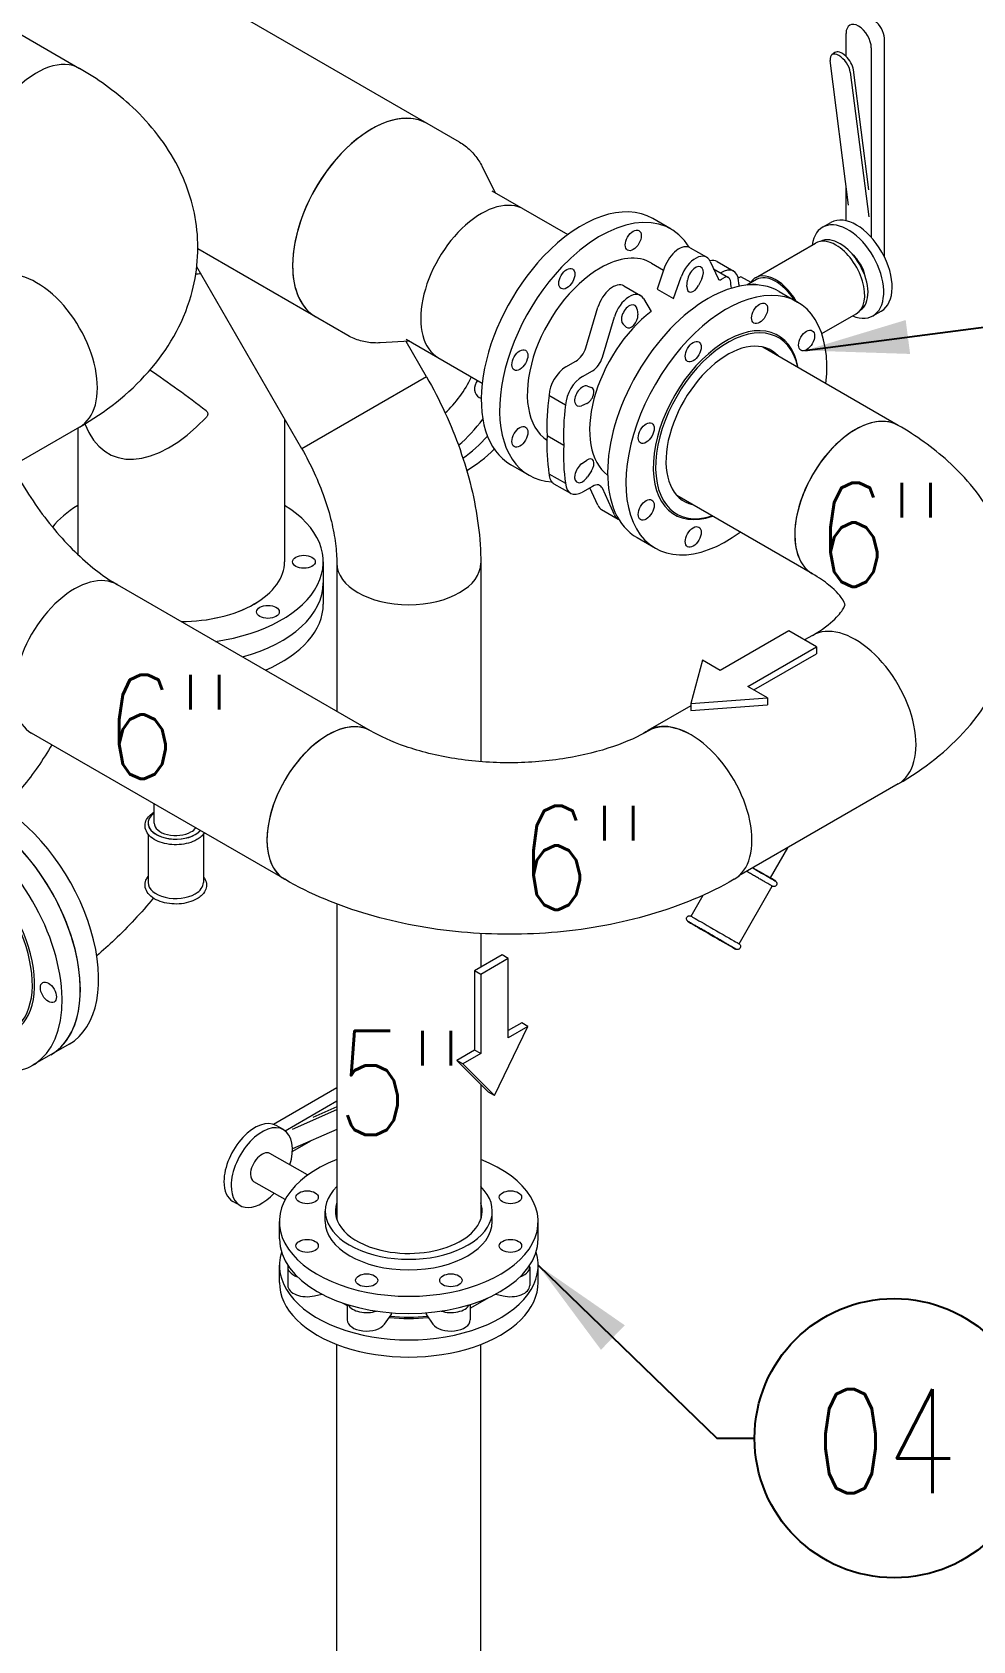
# Model space of a CAD drawing. Header units: millimetres. Extents: x -312439 to 477422, y -331570 to 212570.
# Drawn here: x 347513 to 348644, y 136313 to 138247 of the extents above; entities that cross this region are included whole.
import ezdxf

# ---------------------------------------------------------------- set-up
doc = ezdxf.new("R2010")
doc.units = ezdxf.units.MM
doc.layers.add('ARCONDTEXTO', color=4, linetype='Continuous')
doc.layers.add('TEXTO FORMATO', color=4, linetype='Continuous')
doc.styles.add('ROMAND', font='ROMAND.SHX')
doc.styles.add('ROMANS', font='romans.shx', dxfattribs={"height": 187.5})
doc.dimstyles.new('1-50 (MILIMETRO)', dxfattribs={"dimscale": 0, "dimtxt": 125, "dimasz": 125, "dimexe": 100, "dimexo": 100, "dimgap": 50, "dimtad": 0, "dimdec": 0, "dimzin": 0, "dimdsep": 46, "dimtxsty": 'ROMAND', "dimcen": -390, "dimclrd": 1, "dimclre": 1, "dimclrt": 3, "dimadec": 0, "dimazin": 0, "dimtfac": 1, "dimtdec": 0, "dimtix": 1, "dimtmove": 2, "dimatfit": 2, "dimfxl": 1, "dimtvp": 1, "dimtolj": 1, "dimtzin": 0, "dimarcsym": 0})

msp = doc.modelspace()

# ---------------------------------------------------------------- linework, layer by layer
at = {"color": 5, "linetype": 'Continuous', "lineweight": 0, "extrusion": (4.44089e-16, 0.816497, 0.57735)}
for p, q in [((344984.877, 139695.944), (347569.913, 138203.473)), ((348026.67, 138114.876), (346604.188, 138936.147)), ((348069.716, 138054.102), (348053.776, 138085.673)), ((348065.496, 138056.539), (348156.924, 138003.753)), ((347892.499, 137882.486), (347711.999, 137986.698)), ((347836.865, 137746.446), (347710.712, 137964.95)), ((347966.654, 137875.593), (347931.343, 137873.612)), ((347986.736, 137832.975), (347962.272, 137875.348)), ((347962.433, 137878.03), (348053.862, 137825.244)), ((348554.004, 137774.499), (348391.074, 137868.567)), ((347986.736, 137832.975), (347836.865, 137746.446)), ((347569.913, 137772.514), (347252.718, 137589.381)), ((348450.942, 137595.99), (348288.011, 137690.058)), ((347879.034, 137608.8), (347879.034, 137430.693)), ((348052.091, 137608.8), (348052.091, 137370.237)), ((347919.502, 137407.329), (347615.232, 137582.999)), ((348450.942, 137522.049), (348441.444, 137516.565)), ((348304.499, 137437.5), (348252.968, 137407.749)), ((347816.439, 137228.82), (347512.169, 137404.49)), ((348554.004, 137343.54), (348362.506, 137232.978)), ((347659.488, 137296.439), (347659.488, 137319.436)), ((347652.174, 137296.439), (347652.174, 137296.229)), ((347652.174, 137283.171), (347652.174, 137224.988)), ((347718.731, 137283.171), (347718.731, 137224.988)), ((348420.721, 137266.589), (348400.015, 137230.727)), ((348362.593, 137151.285), (348402.563, 137220.512)), ((348406.22, 137226.846), (348406.349, 137227.07)), ((347879.034, 137199.218), (347879.034, 136820.262)), ((348304.953, 137184.565), (348319.502, 137209.763)), ((348301.167, 137178.008), (348301.296, 137178.231)), ((348052.091, 137163.662), (348052.091, 137123.169)), ((348358.806, 137144.728), (348358.935, 137144.951)), ((348052.091, 136982.204), (348052.091, 136820.262)), ((347879.034, 135691.247), (347879.034, 136669.75)), ((348052.091, 135691.247), (348052.091, 136669.75))]:
    msp.add_line(p, q, dxfattribs=at)
at = {"color": 4, "linetype": 'Continuous', "lineweight": 0, "extrusion": (4.44089e-16, 0.816497, 0.57735)}
for p, q in [((348491.258, 138218.021), (348491.258, 138245.602)), ((348537.599, 137976.545), (348537.599, 138237.357)), ((348477.891, 138222.66), (348474.114, 138219.883)), ((348521.568, 138228.102), (348521.568, 138000.518)), ((348494.289, 138039.014), (348472.148, 138213.07)), ((348496.396, 138199.07), (348518.537, 138025.014)), ((348518.537, 138057.479), (348500.173, 138201.847)), ((348491.258, 138020.376), (348491.258, 138062.842)), ((348280.949, 138010.424), (348258.952, 138023.124)), ((348463.043, 138012.622), (348473.144, 138018.353)), ((348303.84, 137988.015), (348323.759, 137976.515)), ((348382.339, 137951.888), (348454.588, 137993.601)), ((348257.373, 137969.588), (348271.964, 137961.164)), ((348328.034, 137971.46), (348337.419, 137950.852)), ((348336.268, 137971.286), (348356.186, 137959.786)), ((348273.168, 137964.618), (348263.987, 137938.284)), ((348283.905, 137926.784), (348293.087, 137953.118)), ((348299.983, 137941.31), (348300.75, 137948.926)), ((348317.715, 137950.607), (348313.863, 137942.685)), ((348331.984, 137962.786), (348349.985, 137952.393)), ((348341.417, 137950.082), (348344.474, 137951.847)), ((348364.902, 137953.17), (348361.69, 137951.315)), ((348377.181, 137946.081), (348364.902, 137953.17)), ((348383.564, 137949.767), (348371.953, 137943.063)), ((348224.301, 137942.093), (348244.22, 137930.593)), ((348263.987, 137938.284), (348283.905, 137926.784)), ((348410.853, 137935.424), (348432.85, 137922.724)), ((348178.383, 137867.762), (348192.916, 137916.449)), ((348240.12, 137913.922), (348240.886, 137907.19)), ((348247.782, 137926.962), (348256.964, 137911.229)), ((348462.116, 137884.811), (348503.578, 137908.748)), ((348523.474, 137906.095), (348533.576, 137911.826)), ((348198.302, 137856.262), (348212.835, 137904.949)), ((348227.006, 137892.538), (348223.155, 137896.013)), ((348154.504, 137844.742), (348166.391, 137851.605)), ((348174.422, 137833.242), (348186.31, 137840.105)), ((348180.283, 137821.756), (348185.218, 137820.159)), ((348134.145, 137810.704), (348154.064, 137799.204)), ((348179.469, 137800.812), (348173.256, 137798.11)), ((347816.257, 137782.141), (347816.257, 137610.52)), ((347567.633, 137771.198), (347567.633, 137619.343)), ((348131.871, 137762.212), (348151.789, 137750.712)), ((348110.098, 137714.499), (348088.1, 137727.199)), ((348134.145, 137716.346), (348154.064, 137704.846)), ((348173.256, 137728.1), (348179.469, 137732.573)), ((348185.218, 137719.864), (348180.283, 137712.568)), ((348140.088, 137704.387), (348160.006, 137692.887)), ((348186.31, 137701.179), (348174.422, 137694.315)), ((348192.916, 137678.463), (348183.348, 137699.469)), ((348212.835, 137666.963), (348198.302, 137698.869)), ((348197.192, 137673.408), (348217.111, 137661.908)), ((348240.001, 137639.499), (348261.998, 137626.799)), ((347862.797, 137610.52), (347862.797, 137559.72)), ((348422.469, 137527.52), (348339.92, 137479.86)), ((348455.686, 137508.343), (348422.469, 137527.52)), ((348373.136, 137460.683), (348455.686, 137508.343)), ((348455.686, 137508.343), (348455.686, 137499.799)), ((348318.549, 137492.199), (348304.499, 137440.233)), ((348339.92, 137479.86), (348318.549, 137492.199)), ((348380.535, 137456.411), (348455.686, 137499.799)), ((348304.499, 137440.233), (348396.625, 137447.122)), ((348396.625, 137447.122), (348373.136, 137460.683)), ((348396.625, 137447.122), (348396.625, 137438.578)), ((348304.499, 137440.233), (348304.499, 137431.689)), ((348304.499, 137431.689), (348396.625, 137438.578)), ((348077.823, 137138.025), (348044.606, 137118.848)), ((348085.221, 137133.754), (348077.823, 137138.025)), ((348044.606, 137118.848), (348044.606, 137023.528)), ((348052.005, 137114.576), (348044.606, 137118.848)), ((348085.221, 137133.754), (348052.005, 137114.576)), ((348085.221, 137038.434), (348085.221, 137133.754)), ((348052.005, 137114.576), (348052.005, 137019.257)), ((348068.613, 136968.768), (348108.71, 137051.995)), ((348101.311, 137056.267), (348085.221, 137046.977)), ((348108.71, 137051.995), (348085.221, 137038.434)), ((348108.71, 137051.995), (348101.311, 137056.267)), ((347557.357, 137030.683), (347513.363, 137005.283)), ((348044.606, 137023.528), (348023.236, 137011.19)), ((348052.005, 137019.257), (348030.634, 137006.918)), ((348052.005, 137019.257), (348044.606, 137023.528)), ((348023.236, 137011.19), (348061.215, 136973.039)), ((348030.634, 137006.918), (348023.236, 137011.19)), ((348030.634, 137006.918), (348068.613, 136968.768)), ((347879.034, 136978.223), (347802.946, 136934.293)), ((347816.955, 136926.511), (347879.034, 136962.352)), ((348068.613, 136968.768), (348061.215, 136973.039)), ((347825.929, 136928.691), (347879.034, 136951.97)), ((347879.034, 136955.321), (347850.035, 136942.609)), ((347814.809, 136927.951), (347806.073, 136932.908)), ((347879.034, 136927.964), (347825.929, 136904.685)), ((347847.52, 136914.149), (347825.645, 136901.52)), ((347844.014, 136873.409), (347798.511, 136899.226)), ((347816.989, 136843.955), (347779.289, 136865.346)), ((347762.991, 136836.621), (347754.254, 136841.577)), ((347865.133, 136817.375), (347865.133, 136830.075)), ((348065.991, 136817.375), (348065.991, 136830.075)), ((347810.02, 136796.775), (347810.02, 136817.375)), ((348121.105, 136796.775), (348121.105, 136817.375)), ((347810.02, 136744.375), (347810.02, 136764.975)), ((347820.088, 136762.75), (347820.088, 136740.55)), ((348111.036, 136762.75), (348111.036, 136740.55)), ((348121.105, 136744.375), (348121.105, 136764.975)), ((347852.264, 136728.138), (347861.084, 136730.247)), ((348070.041, 136730.247), (348078.861, 136728.138)), ((347891.674, 136717.751), (347891.674, 136699.22)), ((348039.451, 136713.219), (348062.656, 136726.617)), ((348039.451, 136717.751), (348039.451, 136699.22)), ((347936.443, 136694.079), (347944.392, 136705.159)), ((347944.392, 136707.808), (347944.392, 136705.159)), ((347986.732, 136705.159), (347986.732, 136707.808)), ((347986.732, 136705.159), (347994.682, 136694.079))]:
    msp.add_line(p, q, dxfattribs=at)
at = {"color": 4, "linetype": 'Continuous', "lineweight": 0}
for centre, major_axis, ratio, start_param, end_param in [((348506.413, 138236.852), (-10.717, 18.562), 0.57735027, 3.92699082, 7.06858347), ((348522.444, 138246.107), (-10.717, 18.562), 0.57735027, 3.92699082, 6.28318531), ((348484.272, 138206.07), (10.158, -13.814), 0.49374699, 0.7260513, 3.86764395), ((348488.048, 138208.847), (-10.158, 13.814), 0.49374699, 3.86764395, 6.28318531), ((348173.526, 137875.162), (-85.426, -147.962), 0.57735027, 3.14159265, 4.3196899), ((348195.523, 137862.462), (85.426, 147.962), 0.57735027, 5.9753277, 7.46128255), ((348503.36, 137965.089), (30.216, -53.264), 0.58236072, 0, 3.14159265), ((348493.258, 137959.359), (30.216, -53.264), 0.58236072, 5.6441249, 10.07266912), ((348290.286, 137964.538), (13.555, 23.477), 0.57735027, 0, 1.88930363), ((348479.083, 137951.175), (24.495, -42.426), 0.57735027, 2.35619449, 3.14159265), ((348483.819, 137953.909), (-23.921, 41.432), 0.57735027, 3.16527284, 6.25950512), ((348479.083, 137951.175), (24.495, -42.426), 0.57735027, 0, 2.35619449), ((348173.526, 137875.162), (-85.426, -147.962), 0.57735027, 4.3196899, 6.28318531), ((348195.523, 137862.462), (-61.85, -107.127), 0.57735027, 3.14159265, 3.92699082), ((348310.204, 137953.038), (13.555, 23.477), 0.57735027, 5.87376873, 8.17248894), ((348310.204, 137953.038), (6.736, 11.667), 0.57735027, 4.83515448, 8.51661272), ((348321.865, 137946.339), (14.403, 24.947), 0.57735027, 0, 0.49620014), ((348493.258, 137959.359), (15.309, -26.517), 0.57735027, 1.03653955, 2.1050531), ((347691.945, 138054.72), (170.852, 0), 0.57735027, 4.81593302, 4.84951059), ((348195.523, 137862.462), (85.426, 147.962), 0.57735027, 1.17809725, 3.42556636), ((348195.523, 137862.462), (-61.85, -107.127), 0.57735027, 3.92699082, 6.25018073), ((348325.427, 137787.462), (85.426, 147.962), 0.57735027, 0, 3.14159265), ((348341.417, 137955.082), (-3.062, -5.303), 0.57735027, 5.89239761, 7.06858347), ((348341.783, 137934.839), (14.403, 24.947), 0.57735027, 5.55071488, 7.11962523), ((348344.474, 137942.847), (5.511, 9.546), 0.57735027, 5.64114462, 7.06858347), ((347991.591, 137669.113), (258.69, 448.065), 0.57735027, 5.64334186, 5.66733909), ((347996.338, 137689.462), (260.258, 450.781), 0.57735027, 5.59367991, 5.60902609), ((348406.834, 137909.462), (24.495, -42.426), 0.57735027, 1.57074403, 3.41777188), ((348406.834, 137909.462), (23.27, -40.305), 0.57735027, 1.62486029, 3.14159265), ((348210.746, 137918.616), (13.555, 23.477), 0.57735027, 0, 1.98021291), ((348230.665, 137907.116), (13.555, 23.477), 0.57735027, 5.96467801, 8.26339821), ((348347.424, 137774.762), (-85.426, -147.962), 0.57735027, 2.21833582, 7.20644214), ((348307.719, 137944.674), (-5.511, -9.546), 0.57735027, 5.37502007, 7.97674713), ((348371.228, 137917.839), (14.403, 24.947), 0.57735027, 0.05927752, 0.57013114), ((348270.435, 137819.212), (-61.85, -107.127), 0.57735027, 4.08161043, 6.21727529), ((348230.665, 137907.116), (6.736, 11.667), 0.57735027, 5.62055264, 9.30201088), ((348233.151, 137901.622), (-5.511, -9.546), 0.57735027, 6.16041823, 8.76214529), ((348347.424, 137774.762), (-62.156, -107.657), 0.57735027, 2.54822804, 6.87654992), ((348348.81, 137773.962), (61.176, 105.96), 0.57735027, 5.71400373, 9.99395953), ((348166.391, 137866.605), (9.186, 15.91), 0.57735027, 3.92699082, 5.10317667), ((348186.31, 137855.105), (9.186, 15.91), 0.57735027, 3.92699082, 5.10317667), ((347691.945, 137795.705), (-123.988, 91.599), 0.09789593, 4.54146717, 5.09159382), ((348154.504, 137821.201), (14.416, 24.969), 0.57735027, 0.78539816, 2.30276916), ((348174.422, 137809.701), (14.416, 24.969), 0.57735027, 0.78539816, 2.30276916), ((348174.422, 137809.701), (6.736, 11.667), 0.57735027, 0.1227655, 3.80422374), ((348180.423, 137810.295), (-5.511, -9.546), 0.57735027, 0.66263109, 3.26435815), ((348315.901, 137880.293), (130.331, 225.739), 0.57735027, 2.18933607, 2.41181397), ((348335.82, 137868.793), (130.331, 225.739), 0.57735027, 2.18933607, 2.41181397), ((347691.945, 137919.522), (-83.802, -180.843), 0.50772236, 5.82462387, 7.26608904), ((348315.901, 137856.63), (-130.331, -225.739), 0.57735027, 5.44216767, 5.66464557), ((348335.82, 137845.13), (-130.331, -225.739), 0.57735027, 5.44216767, 5.66464557), ((348180.423, 137724.191), (5.511, 9.546), 0.57735027, 4.5896219, 7.19134897), ((348154.504, 137729.357), (-14.416, -24.969), 0.57735027, 5.55121247, 6.28318531), ((348174.422, 137717.857), (-6.736, -11.667), 0.57735027, 4.04975631, 7.73121456), ((348174.422, 137717.857), (-14.416, -24.969), 0.57735027, 5.55121247, 7.06858347), ((348186.31, 137686.179), (9.186, 15.91), 0.57735027, 5.89239761, 7.06858347), ((347691.945, 137610.52), (-170.852, 0), 0.57735027, 5.52720378, 5.84628172), ((347691.945, 137610.52), (-170.852, 0), 0.57735027, 1.81544552, 3.89757418), ((348210.746, 137696.885), (-13.555, -23.477), 0.57735027, 5.87376873, 6.28318531), ((348230.665, 137685.385), (-13.555, -23.477), 0.57735027, 5.87376873, 6.35596808), ((347691.945, 137610.52), (-124.312, 0), 0.57735027, 1.57023568, 3.14159265), ((347691.945, 137610.52), (124.312, 0), 0.57735027, 5.49778714, 6.28318531), ((347691.945, 137585.12), (-170.852, 0), 0.57735027, 2.0170299, 3.14159265), ((347691.945, 137585.12), (170.852, 0), 0.57735027, 5.15862255, 6.28318531), ((347691.945, 137610.52), (124.312, 0), 0.57735027, 4.71182834, 5.49778714), ((347691.945, 137559.72), (-170.852, 0), 0.57735027, 2.20499855, 3.14159265), ((347427.937, 137153.245), (-85.426, 147.962), 0.57735027, 2.40088063, 7.02389733), ((347449.934, 137165.945), (85.426, -147.962), 0.57735027, 0, 3.14159265), ((347471.931, 137178.645), (-85.426, 147.962), 0.57735027, 3.14159265, 5.49778714), ((347449.934, 137165.945), (-85.426, 147.962), 0.57735027, 3.14159265, 5.49778714), ((347427.937, 137153.245), (-62.156, 107.657), 0.57735027, 2.91551375, 6.50926421), ((347426.551, 137152.445), (61.176, -105.96), 0.57735027, 6.09968131, 9.60828196), ((347780.163, 136887.243), (-25.909, -45.665), 0.57229596, 3.14159265, 5.49346674), ((347788.9, 136882.286), (25.909, 45.665), 0.57229596, 5.09243634, 8.6350594), ((347788.9, 136882.286), (-9.611, -16.94), 0.57229596, 3.14159265, 5.49346674), ((347965.562, 136817.375), (155.543, 0), 0.57735027, 2.16072194, 7.26405602), ((347780.163, 136887.243), (-25.909, -45.665), 0.57229596, 5.49346674, 6.28318531), ((347788.9, 136882.286), (-9.611, -16.94), 0.57229596, 5.49346674, 6.28318531), ((347788.9, 136882.286), (25.909, 45.665), 0.57229596, 2.35187409, 4.33234162), ((347965.562, 136830.075), (100.429, 0), 0.57735027, 2.60918095, 6.81559701), ((347965.562, 136817.375), (-100.429, 0), 0.57735027, 0, 3.14159265), ((347965.562, 136796.775), (-155.543, 0), 0.57735027, 0, 3.14159265), ((347965.562, 136764.975), (-155.543, 0), 0.57735027, 6.10519186, 9.60277141), ((347843.359, 136762.75), (-23.27, 0), 0.57735027, 6.14209881, 7.32295968), ((348087.766, 136762.75), (23.27, 0), 0.57735027, 5.24341093, 6.42427181), ((347965.562, 136744.375), (155.543, 0), 0.57735027, 3.14159265, 6.28318531), ((347843.359, 136740.55), (-23.27, 0), 0.57735027, 0, 1.96349541), ((348087.766, 136740.55), (23.27, 0), 0.57735027, 4.3196899, 6.28318531), ((347965.562, 136766.575), (-113.901, 0), 0.57735027, 0.79231526, 0.86491127), ((347914.944, 136721.42), (23.27, 0), 0.57735027, 3.44340421, 5.24143388), ((348016.181, 136721.42), (23.27, 0), 0.57735027, 4.18334408, 5.98137375), ((347914.944, 136699.22), (23.27, 0), 0.57735027, 3.14159265, 5.89048623), ((347965.562, 136766.575), (-113.901, 0), 0.57735027, 1.36486036, 1.7767323), ((347965.562, 136768.175), (-113.901, 0), 0.57735027, 1.37434468, 1.76724798), ((348016.181, 136699.22), (23.27, 0), 0.57735027, 3.53429174, 6.28318531)]:
    msp.add_ellipse(centre, major_axis=major_axis, ratio=ratio, start_param=start_param, end_param=end_param, dxfattribs=at)
at = {"color": 5, "linetype": 'Continuous', "lineweight": 0}
for centre, major_axis, ratio, start_param, end_param in [((347518.382, 138114.218), (51.531, 89.255), 0.57735027, 0, 2.35619449), ((347518.382, 138114.218), (-51.531, -89.255), 0.57735027, 3.14159265, 5.49778714), ((347920.783, 138021.083), (-67.085, -116.195), 0.57735027, 3.14159265, 6.28318531), ((347920.783, 138021.083), (-67.085, -116.195), 0.57735027, 3.14159265, 5.49778714), ((348052.766, 137944.883), (-51.531, -89.255), 0.57735027, 3.14159265, 6.28318531), ((347518.382, 137861.768), (-51.531, 89.255), 0.57735027, 3.14159265, 6.28318531), ((347920.783, 138021.083), (-67.085, -116.195), 0.57735027, 5.49778714, 6.28318531), ((348348.81, 137773.962), (52.358, 90.686), 0.57735027, 6.10524599, 9.60271728), ((347951.775, 137880.577), (45.325, 115.754), 0.81338956, 4.17274509, 4.61497325), ((348056.131, 137820.327), (4.957, 12.659), 0.81338956, 1.44815805, 3.28764636), ((348056.131, 137820.327), (4.957, 12.659), 0.81338956, 1.21544919, 1.44815805), ((347951.775, 137880.577), (62.293, 159.091), 0.81338956, 4.12775754, 4.38836547), ((348502.473, 137685.244), (-51.531, -89.255), 0.57735027, 3.14159265, 6.28318531), ((348502.473, 137685.244), (-51.531, -89.255), 0.57735027, 3.14159265, 5.49778714), ((347968.626, 137873.979), (-62.293, -159.091), 0.81338956, 0.89545281, 1.13978116), ((347968.626, 137873.979), (62.293, 159.091), 0.81338956, 4.03704546, 4.28137381), ((347985.477, 137867.381), (-62.293, -159.091), 0.81338956, 0.80218257, 1.06364845), ((348502.473, 137685.244), (-51.531, -89.255), 0.57735027, 5.49778714, 6.28318531), ((347965.562, 137608.8), (-86.528, 0), 0.57735027, 0, 3.14159265), ((347563.701, 137493.745), (-51.531, -89.255), 0.57735027, 3.14159265, 6.28318531), ((348502.473, 137432.794), (-51.531, 89.255), 0.57735027, 3.14159265, 6.28318531), ((347867.971, 137318.074), (-51.531, -89.255), 0.57735027, 3.14159265, 6.28318531), ((347867.971, 137318.074), (51.531, 89.255), 0.57735027, 0, 3.14159265), ((348304.499, 137318.494), (-51.531, 89.255), 0.57735027, 5.49279604, 6.39170342), ((348305.227, 137318.074), (-51.531, 89.255), 0.57735027, 3.14159265, 6.28318531), ((347685.452, 137296.439), (-33.279, 0), 0.57735027, 5.60740608, 8.63668891), ((347685.452, 137296.229), (-33.279, 0), 0.57735027, 0, 2.3535036), ((347685.452, 137296.439), (-25.965, 0), 0.57735027, 0, 2.3535036), ((347685.452, 137296.439), (-25.965, 0), 0.57735027, 2.3535036, 2.74342394), ((347685.452, 137296.439), (-33.279, 0), 0.57735027, 2.3535036, 2.65526287), ((347685.452, 137296.229), (-33.279, 0), 0.57735027, 2.3535036, 2.66338687), ((348377.4, 137243.486), (28.82, -16.64), 0.00001567, 4.76976622, 6.28318531), ((348377.529, 137243.71), (28.82, -16.64), 0.00001567, 4.77425049, 6.95896453), ((348377.529, 137243.71), (22.486, -12.983), 0.00001567, 4.79171142, 6.28318531), ((347685.452, 137224.988), (-33.279, 0), 0.57735027, 0, 2.3535036), ((347685.452, 137224.988), (-33.279, 0), 0.57735027, 2.3535036, 3.14159265), ((348329.987, 137161.368), (28.82, -16.64), 0.00001567, 3.14159265, 4.09688213), ((348333.773, 137167.925), (28.82, -16.64), 0.00001567, 3.14159265, 4.09688213), ((348333.773, 137167.925), (28.82, -16.64), 0.00001567, 4.09688213, 6.28318531), ((348329.987, 137161.368), (28.82, -16.64), 0.00001567, 4.09688213, 6.28318531), ((347965.562, 136830.075), (88.182, 0), 0.57735027, 2.94763963, 4.3196899), ((347965.562, 136830.075), (88.182, 0), 0.57735027, 4.3196899, 6.47713833)]:
    msp.add_ellipse(centre, major_axis=major_axis, ratio=ratio, start_param=start_param, end_param=end_param, dxfattribs=at)
at = {"color": 4, "linetype": 'Continuous', "lineweight": 0}
for centre, major_axis in [((348235.459, 137996.846), (6.797, 11.773)), ((348155.588, 137950.732), (6.797, 11.773)), ((348387.36, 137909.146), (-6.797, -11.773)), ((348443.837, 137876.539), (-6.797, -11.773)), ((348307.489, 137863.032), (-6.797, -11.773)), ((348099.111, 137852.911), (6.797, 11.773)), ((348099.111, 137760.684), (6.797, 11.773)), ((348251.012, 137765.211), (-6.797, -11.773)), ((348251.012, 137672.984), (-6.797, -11.773)), ((348307.489, 137640.377), (-6.797, -11.773)), ((347839.527, 137610.52), (-13.595, 0)), ((347796.301, 137550.27), (-13.595, 0)), ((347532.293, 137092.995), (-6.797, 11.773)), ((347843.359, 136846.599), (13.472, 0)), ((348087.766, 136846.599), (13.472, 0)), ((347843.359, 136788.15), (13.472, 0)), ((348087.766, 136788.15), (13.472, 0)), ((347914.944, 136746.82), (13.472, 0)), ((348016.181, 136746.82), (13.472, 0))]:
    msp.add_ellipse(centre, major_axis=major_axis, ratio=0.57735027, dxfattribs=at)
at = {"color": 5, "linetype": 'Continuous', "lineweight": 0}
for points, knots in [([(347569.913, 137772.514), (347600.902, 137790.405), (347629.057, 137812.176), (347675.456, 137864.751), (347693.912, 137895.73), (347711.581, 137957.372), (347713.919, 137986.352), (347706.84, 138041.322), (347698.024, 138067.172), (347670.972, 138117.135), (347651.655, 138140.43), (347611.431, 138176.832), (347591.371, 138191.084), (347569.913, 138203.473)], [0, 0, 0, 0, 0.31415927, 0.31415927, 0.62139477, 0.62139477, 0.85961709, 0.85961709, 1.08837512, 1.08837512, 1.35326625, 1.35326625, 1.57079633, 1.57079633, 1.57079633, 1.57079633]), ([(348026.67, 138114.876), (348029.036, 138113.51), (348031.315, 138111.996), (348035.66, 138108.704), (348037.726, 138106.927), (348041.614, 138103.153), (348043.436, 138101.156), (348046.826, 138096.987), (348048.393, 138094.815), (348051.273, 138090.337), (348052.586, 138088.031), (348053.776, 138085.673)], [5.497787144, 5.497787144, 5.497787144, 5.497787144, 5.570060569, 5.570060569, 5.642333993, 5.642333993, 5.714607418, 5.714607418, 5.786880843, 5.786880843, 5.859154268, 5.859154268, 5.859154268, 5.859154268]), ([(347931.343, 137873.612), (347928.706, 137873.464), (347926.052, 137873.448), (347920.734, 137873.703), (347918.07, 137873.974), (347912.765, 137874.826), (347910.124, 137875.406), (347904.911, 137876.886), (347902.34, 137877.786), (347897.316, 137879.903), (347894.865, 137881.12), (347892.499, 137882.486)], [1.994827366, 1.994827366, 1.994827366, 1.994827366, 2.067100791, 2.067100791, 2.139374216, 2.139374216, 2.211647641, 2.211647641, 2.283921065, 2.283921065, 2.35619449, 2.35619449, 2.35619449, 2.35619449]), ([(347986.736, 137832.975), (347994.84, 137818.939), (348002.307, 137804.535), (348015.834, 137775.227), (348021.894, 137760.322), (348032.474, 137730.237), (348036.995, 137715.057), (348044.361, 137684.624), (348047.208, 137669.371), (348051.072, 137638.97), (348052.091, 137623.821), (348052.091, 137608.8)], [5.497787144, 5.497787144, 5.497787144, 5.497787144, 5.654866776, 5.654866776, 5.811946409, 5.811946409, 5.969026042, 5.969026042, 6.126105675, 6.126105675, 6.283185307, 6.283185307, 6.283185307, 6.283185307]), ([(348554.004, 137343.54), (348584.993, 137361.431), (348613.147, 137383.201), (348659.547, 137435.777), (348678.003, 137466.756), (348695.672, 137528.398), (348698.01, 137557.378), (348690.93, 137612.348), (348682.115, 137638.198), (348655.063, 137688.16), (348635.746, 137711.456), (348595.522, 137747.858), (348575.461, 137762.11), (348554.004, 137774.499)], [0, 0, 0, 0, 0.31415927, 0.31415927, 0.62139477, 0.62139477, 0.85961709, 0.85961709, 1.08837512, 1.08837512, 1.35326625, 1.35326625, 1.57079633, 1.57079633, 1.57079633, 1.57079633]), ([(347836.865, 137746.446), (347842.353, 137736.941), (347847.408, 137727.185), (347856.477, 137707.535), (347860.492, 137697.64), (347867.365, 137678.096), (347870.223, 137668.447), (347874.736, 137649.804), (347876.39, 137640.809), (347878.54, 137623.893), (347879.034, 137615.974), (347879.034, 137608.8)], [5.497787144, 5.497787144, 5.497787144, 5.497787144, 5.654866776, 5.654866776, 5.811946409, 5.811946409, 5.969026042, 5.969026042, 6.126105675, 6.126105675, 6.283185307, 6.283185307, 6.283185307, 6.283185307]), ([(347498.362, 137708.471), (347504.898, 137697.149), (347511.951, 137686.125), (347526.82, 137665.067), (347534.636, 137655.033), (347550.702, 137636.305), (347558.952, 137627.611), (347575.496, 137611.852), (347583.789, 137604.789), (347599.957, 137592.498), (347607.832, 137587.272), (347615.232, 137582.999)], [3.926990817, 3.926990817, 3.926990817, 3.926990817, 4.08407045, 4.08407045, 4.241150082, 4.241150082, 4.398229715, 4.398229715, 4.555309348, 4.555309348, 4.71238898, 4.71238898, 4.71238898, 4.71238898]), ([(348450.942, 137522.049), (348462.584, 137528.77), (348471.542, 137535.671), (348483.717, 137547.444), (348486.967, 137552.251), (348490.414, 137558.816), (348489.969, 137559.007), (348489.969, 137559.033), (348490.322, 137559.873), (348485.319, 137568.314), (348480.073, 137574.992), (348465.403, 137586.876), (348458.77, 137591.47), (348450.942, 137595.99)], [0, 0, 0, 0, 0.2471265, 0.2471265, 0.49101374, 0.49101374, 0.8009391, 0.8009391, 1.11509837, 1.11509837, 1.40462587, 1.40462587, 1.57079633, 1.57079633, 1.57079633, 1.57079633]), ([(348253.696, 137407.329), (348242.053, 137400.607), (348227.765, 137394.069), (348194.388, 137382.563), (348175.094, 137377.694), (348133.373, 137370.825), (348110.856, 137368.945), (348065.433, 137368.766), (348042.53, 137370.518), (347999.483, 137377.343), (347979.313, 137382.376), (347945.323, 137394.119), (347931.099, 137400.633), (347919.502, 137407.329)], [0, 0, 0, 0, 0.2471265, 0.2471265, 0.50760913, 0.50760913, 0.77855804, 0.77855804, 1.053397, 1.053397, 1.32461508, 1.32461508, 1.57079633, 1.57079633, 1.57079633, 1.57079633]), ([(347536.483, 137390.452), (347525.871, 137372.487), (347513.968, 137355.346), (347493.955, 137330.639), (347486.302, 137322.033), (347478.566, 137314.104)], [0.802650675, 0.802650675, 0.802650675, 0.802650675, 1.053396997, 1.053396997, 1.20100199, 1.20100199, 1.20100199, 1.20100199]), ([(347710.812, 137276.49), (347707.865, 137274.788), (347704.497, 137273.417), (347697.261, 137271.405), (347693.394, 137270.763), (347685.551, 137270.247), (347681.577, 137270.368), (347673.875, 137271.362), (347670.15, 137272.234), (347663.284, 137274.684), (347660.146, 137276.265), (347654.82, 137280.06), (347652.618, 137282.275), (347649.631, 137287.048), (347648.748, 137289.571), (347648.387, 137294.452), (347648.769, 137296.776), (347650.563, 137301.245), (347652.022, 137303.371), (347655.472, 137306.893), (347657.365, 137308.354), (347659.488, 137309.639)], [0, 0, 0, 0, 0.33655387, 0.33655387, 0.67193106, 0.67193106, 1.00520158, 1.00520158, 1.33890183, 1.33890183, 1.67516523, 1.67516523, 2.00952366, 2.00952366, 2.31354774, 2.31354774, 2.58394307, 2.58394307, 2.87101681, 2.87101681, 3.11835169, 3.11835169, 3.11835169, 3.11835169]), ([(347719.763, 137284.636), (347718.757, 137283.059), (347717.495, 137281.595), (347714.499, 137278.864), (347712.745, 137277.606), (347710.812, 137276.49)], [5.850679134, 5.850679134, 5.850679134, 5.850679134, 6.06248419, 6.06248419, 6.283185307, 6.283185307, 6.283185307, 6.283185307]), ([(347710.812, 137205.249), (347707.865, 137203.548), (347704.497, 137202.177), (347697.261, 137200.164), (347693.394, 137199.522), (347685.551, 137199.006), (347681.577, 137199.128), (347673.875, 137200.121), (347670.15, 137200.993), (347663.284, 137203.443), (347660.146, 137205.024), (347654.82, 137208.819), (347652.618, 137211.034), (347649.631, 137215.808), (347648.748, 137218.33), (347648.387, 137223.211), (347648.769, 137225.535), (347650.258, 137229.244), (347651.118, 137230.709), (347652.174, 137232.075)], [0, 0, 0, 0, 0.33655387, 0.33655387, 0.67193106, 0.67193106, 1.00520158, 1.00520158, 1.33890183, 1.33890183, 1.67516523, 1.67516523, 2.00952366, 2.00952366, 2.31354774, 2.31354774, 2.58394307, 2.58394307, 2.77621752, 2.77621752, 2.77621752, 2.77621752]), ([(347718.731, 137232.075), (347719.419, 137231.185), (347720.024, 137230.253), (347721.738, 137226.993), (347722.396, 137224.481), (347722.381, 137219.659), (347721.824, 137217.373), (347719.698, 137212.965), (347718.059, 137210.868), (347714.499, 137207.624), (347712.745, 137206.365), (347710.812, 137205.249)], [5.07776411, 5.07776411, 5.07776411, 5.07776411, 5.20308943, 5.20308943, 5.49960063, 5.49960063, 5.76931504, 5.76931504, 6.06248419, 6.06248419, 6.28318531, 6.28318531, 6.28318531, 6.28318531]), ([(348407.558, 137221.851), (348407.361, 137221.509), (348407.104, 137221.195), (348406.515, 137220.677), (348406.178, 137220.465), (348405.464, 137220.162), (348405.077, 137220.066), (348404.303, 137220.003), (348403.905, 137220.034), (348403.341, 137220.171), (348403.157, 137220.232), (348402.89, 137220.343), (348402.802, 137220.384), (348402.686, 137220.444), (348402.656, 137220.46), (348402.621, 137220.48), (348402.613, 137220.484), (348402.604, 137220.489), (348402.6, 137220.491), (348402.592, 137220.496), (348402.588, 137220.498), (348402.58, 137220.503), (348402.577, 137220.504), (348402.573, 137220.507), (348402.571, 137220.508), (348402.567, 137220.51), (348402.565, 137220.511), (348402.559, 137220.515), (348402.553, 137220.518), (348402.521, 137220.537), (348402.475, 137220.563), (348402.235, 137220.702), (348401.917, 137220.885), (348401.008, 137221.41), (348400.417, 137221.751), (348398.984, 137222.578), (348398.137, 137223.068), (348396.217, 137224.176), (348395.138, 137224.799), (348392.788, 137226.156), (348391.508, 137226.895), (348388.797, 137228.46), (348387.356, 137229.292), (348384.364, 137231.02), (348382.802, 137231.921), (348379.617, 137233.76), (348377.982, 137234.705), (348374.812, 137236.534), (348373.269, 137237.425), (348371.739, 137238.309)], [0, 0, 0, 0, 0.96830677, 0.96830677, 1.91912182, 1.91912182, 2.8705648, 2.8705648, 3.82198529, 3.82198529, 4.29308023, 4.29308023, 4.53063315, 4.53063315, 4.61301715, 4.61301715, 4.63498961, 4.63498961, 4.64701451, 4.64701451, 4.6713973, 4.6713973, 4.71965852, 4.71965852, 4.78753538, 4.78753538, 4.9910311, 4.9910311, 5.60142446, 5.60142446, 7.43356412, 7.43356412, 12.14764924, 12.14764924, 16.81308085, 16.81308085, 21.47705285, 21.47705285, 26.14089391, 26.14089391, 30.80470178, 30.80470178, 35.4684975, 35.4684975, 40.13228777, 40.13228777, 44.79607538, 44.79607538, 49.13282033, 49.13282033, 49.13282033, 49.13282033]), ([(348356.758, 137228.82), (348325.769, 137210.928), (348291.831, 137196.899), (348220.273, 137175.848), (348182.639, 137168.855), (348106.064, 137161.853), (348067.133, 137161.853), (347990.558, 137168.855), (347952.924, 137175.848), (347881.366, 137196.899), (347847.429, 137210.928), (347816.439, 137228.82)], [0, 0, 0, 0, 0.31415927, 0.31415927, 0.62831853, 0.62831853, 0.9424778, 0.9424778, 1.25663706, 1.25663706, 1.57079633, 1.57079633, 1.57079633, 1.57079633]), ([(348406.22, 137226.846), (348406.221, 137226.846), (348406.221, 137226.846), (348406.223, 137226.845), (348406.224, 137226.844), (348406.228, 137226.842), (348406.229, 137226.841), (348406.233, 137226.839), (348406.235, 137226.838), (348406.241, 137226.834), (348406.243, 137226.833), (348406.25, 137226.829), (348406.252, 137226.828), (348406.257, 137226.825), (348406.261, 137226.823), (348406.271, 137226.817), (348406.279, 137226.812), (348406.303, 137226.797), (348406.32, 137226.787), (348406.362, 137226.76), (348406.388, 137226.743), (348406.49, 137226.676), (348406.565, 137226.622), (348406.857, 137226.394), (348407.058, 137226.197), (348407.48, 137225.677), (348407.679, 137225.328), (348407.952, 137224.598), (348408.031, 137224.208), (348408.061, 137223.432), (348408.012, 137223.036), (348407.823, 137222.38), (348407.706, 137222.106), (348407.558, 137221.851)], [183.95480258, 183.95480258, 183.95480258, 183.95480258, 184.02816101, 184.02816101, 184.18839556, 184.18839556, 184.24849362, 184.24849362, 184.29362862, 184.29362862, 184.31874846, 184.31874846, 184.33075288, 184.33075288, 184.34278033, 184.34278033, 184.3670795, 184.3670795, 184.41524032, 184.41524032, 184.49047643, 184.49047643, 184.71618043, 184.71618043, 185.39712064, 185.39712064, 186.35568366, 186.35568366, 187.30684518, 187.30684518, 188.25827574, 188.25827574, 188.9791313, 188.9791313, 188.9791313, 188.9791313]), ([(347658.446, 137206.263), (347643.81, 137188.494), (347628.276, 137171.722), (347604.953, 137149.507), (347597.802, 137143.059), (347590.513, 137136.857)], [1.066829099, 1.066829099, 1.066829099, 1.066829099, 1.256637061, 1.256637061, 1.338152558, 1.338152558, 1.338152558, 1.338152558]), ([(348363.931, 137146.29), (348363.733, 137145.947), (348363.476, 137145.634), (348362.888, 137145.116), (348362.551, 137144.904), (348361.836, 137144.601), (348361.449, 137144.505), (348360.675, 137144.442), (348360.278, 137144.473), (348359.714, 137144.61), (348359.53, 137144.671), (348359.263, 137144.782), (348359.175, 137144.823), (348359.059, 137144.883), (348359.029, 137144.899), (348358.993, 137144.919), (348358.986, 137144.923), (348358.976, 137144.928), (348358.973, 137144.93), (348358.965, 137144.935), (348358.961, 137144.937), (348358.952, 137144.942), (348358.95, 137144.943), (348358.945, 137144.946), (348358.944, 137144.947), (348358.939, 137144.949), (348358.938, 137144.95), (348358.931, 137144.954), (348358.926, 137144.957), (348358.893, 137144.976), (348358.848, 137145.002), (348358.608, 137145.14), (348358.289, 137145.324), (348357.381, 137145.849), (348356.79, 137146.19), (348355.357, 137147.017), (348354.509, 137147.507), (348352.589, 137148.615), (348351.51, 137149.238), (348349.16, 137150.595), (348347.881, 137151.333), (348345.17, 137152.899), (348343.728, 137153.731), (348340.736, 137155.459), (348339.175, 137156.36), (348335.99, 137158.199), (348334.354, 137159.143), (348331.07, 137161.04), (348329.409, 137161.999), (348326.122, 137163.897), (348324.484, 137164.842), (348321.292, 137166.685), (348319.726, 137167.59), (348316.722, 137169.324), (348315.273, 137170.161), (348312.546, 137171.735), (348311.258, 137172.479), (348308.888, 137173.847), (348307.798, 137174.477), (348305.855, 137175.598), (348304.996, 137176.095), (348303.538, 137176.937), (348302.934, 137177.285), (348302.003, 137177.823), (348301.672, 137178.014), (348301.39, 137178.177), (348301.331, 137178.211), (348301.3, 137178.229), (348301.298, 137178.23), (348301.288, 137178.236), (348301.287, 137178.236), (348301.278, 137178.242), (348301.276, 137178.243), (348301.27, 137178.246), (348301.266, 137178.249), (348301.257, 137178.254), (348301.254, 137178.256), (348301.243, 137178.262), (348301.235, 137178.267), (348301.211, 137178.282), (348301.194, 137178.292), (348301.15, 137178.32), (348301.123, 137178.338), (348301.014, 137178.41), (348300.934, 137178.468), (348300.624, 137178.713), (348300.412, 137178.928), (348299.992, 137179.472), (348299.8, 137179.825), (348299.544, 137180.56), (348299.474, 137180.952), (348299.462, 137181.729), (348299.519, 137182.123), (348299.752, 137182.864), (348299.93, 137183.221), (348300.384, 137183.851), (348300.666, 137184.133), (348301.295, 137184.588), (348301.651, 137184.768), (348302.392, 137185.002), (348302.786, 137185.06), (348303.562, 137185.05), (348303.955, 137184.981), (348304.503, 137184.791), (348304.682, 137184.712), (348304.86, 137184.617), (348304.871, 137184.611), (348304.887, 137184.603), (348304.892, 137184.599), (348304.902, 137184.594), (348304.906, 137184.592), (348304.913, 137184.588), (348304.916, 137184.586), (348304.924, 137184.582), (348304.928, 137184.58), (348304.937, 137184.575), (348304.939, 137184.573), (348304.944, 137184.571), (348304.945, 137184.57), (348304.95, 137184.567), (348304.951, 137184.567), (348304.953, 137184.565), (348304.953, 137184.565), (348304.953, 137184.565)], [0, 0, 0, 0, 0.96830677, 0.96830677, 1.91912182, 1.91912182, 2.8705648, 2.8705648, 3.82198529, 3.82198529, 4.29308023, 4.29308023, 4.53063315, 4.53063315, 4.61301715, 4.61301715, 4.63498961, 4.63498961, 4.64701451, 4.64701451, 4.6713973, 4.6713973, 4.71965852, 4.71965852, 4.78753538, 4.78753538, 4.9910311, 4.9910311, 5.60142446, 5.60142446, 7.43356412, 7.43356412, 12.14764924, 12.14764924, 16.81308085, 16.81308085, 21.47705285, 21.47705285, 26.14089391, 26.14089391, 30.80470178, 30.80470178, 35.4684975, 35.4684975, 40.13228777, 40.13228777, 44.79607538, 44.79607538, 49.4598617, 49.4598617, 54.12364763, 54.12364763, 58.78743391, 58.78743391, 63.45122139, 63.45122139, 68.11501141, 68.11501141, 72.77880662, 72.77880662, 77.44261326, 77.44261326, 82.10645053, 82.10645053, 86.77040359, 86.77040359, 89.09654739, 89.09654739, 89.68524699, 89.68524699, 89.79573685, 89.79573685, 89.82001577, 89.82001577, 89.84425636, 89.84425636, 89.85628316, 89.85628316, 89.88053585, 89.88053585, 89.92864721, 89.92864721, 90.00891936, 90.00891936, 90.24974879, 90.24974879, 90.97693814, 90.97693814, 91.93459427, 91.93459427, 92.88578967, 92.88578967, 93.83721904, 93.83721904, 94.78864018, 94.78864018, 95.74006161, 95.74006161, 96.69148303, 96.69148303, 97.64290443, 97.64290443, 98.59432553, 98.59432553, 99.06544118, 99.06544118, 99.09412593, 99.09412593, 99.11155145, 99.11155145, 99.12354599, 99.12354599, 99.13557112, 99.13557112, 99.1599496, 99.1599496, 99.20820468, 99.20820468, 99.27649412, 99.27649412, 99.48122636, 99.48122636, 99.5110279, 99.5110279, 99.5110279, 99.5110279]), ([(348362.593, 137151.285), (348362.593, 137151.285), (348362.594, 137151.285), (348362.596, 137151.284), (348362.597, 137151.283), (348362.601, 137151.281), (348362.602, 137151.28), (348362.605, 137151.278), (348362.607, 137151.277), (348362.613, 137151.273), (348362.616, 137151.272), (348362.622, 137151.268), (348362.625, 137151.267), (348362.63, 137151.263), (348362.633, 137151.262), (348362.643, 137151.255), (348362.651, 137151.251), (348362.676, 137151.236), (348362.692, 137151.226), (348362.735, 137151.199), (348362.761, 137151.182), (348362.863, 137151.114), (348362.938, 137151.06), (348363.23, 137150.833), (348363.431, 137150.636), (348363.852, 137150.116), (348364.052, 137149.767), (348364.325, 137149.037), (348364.403, 137148.647), (348364.433, 137147.871), (348364.385, 137147.475), (348364.195, 137146.819), (348364.078, 137146.545), (348363.931, 137146.29)], [183.95480258, 183.95480258, 183.95480258, 183.95480258, 184.02816102, 184.02816102, 184.18839556, 184.18839556, 184.24849362, 184.24849362, 184.29362862, 184.29362862, 184.31874846, 184.31874846, 184.33075288, 184.33075288, 184.34278033, 184.34278033, 184.3670795, 184.3670795, 184.41524032, 184.41524032, 184.49047643, 184.49047643, 184.71618043, 184.71618043, 185.39712064, 185.39712064, 186.35568366, 186.35568366, 187.30684518, 187.30684518, 188.25827574, 188.25827574, 188.9791313, 188.9791313, 188.9791313, 188.9791313])]:
    msp.add_open_spline(points, degree=3, knots=knots, dxfattribs=at)
at = {"color": 4, "linetype": 'Continuous', "lineweight": 0}
msp.add_open_spline([(347721.871, 137792.085), (347722.054, 137791.945), (347722.229, 137791.794), (347722.703, 137791.333), (347722.974, 137790.997), (347723.412, 137790.272), (347723.58, 137789.882), (347723.802, 137789.076), (347723.855, 137788.66), (347723.855, 137787.834), (347723.802, 137787.401), (347723.58, 137786.528), (347723.412, 137786.087), (347722.974, 137785.231), (347722.703, 137784.814), (347722.229, 137784.214), (347722.054, 137784.013), (347721.871, 137783.82)], degree=3, knots=[17.89795356, 17.89795356, 17.89795356, 17.89795356, 18.55921682, 18.55921682, 19.79774199, 19.79774199, 21.03626716, 21.03626716, 22.27479234, 22.27479234, 23.51331751, 23.51331751, 24.75184268, 24.75184268, 25.99036785, 25.99036785, 26.65163111, 26.65163111, 26.65163111, 26.65163111], dxfattribs=at)
at = {"layer": 'TEXTO FORMATO', "color": 1}
msp.add_circle((348549.078, 136557.036), 167.835, dxfattribs=at)

# ---------------------------------------------------------------- texts
at = {"layer": 'ARCONDTEXTO', "linetype": 'Continuous', "lineweight": -3, "style": 'ROMANS', "width": 0.8}
for s, p in [('6"', (348455.611, 137580.452)), ('6"', (347600.382, 137349.461)), ('6"', (348098.17, 137192.211)), ('5"', (347879.034, 136921.597))]:
    msp.add_text(s, height=125, dxfattribs=at).set_placement(p)
at = {"layer": 'ARCONDTEXTO', "color": 3, "linetype": 'Continuous', "lineweight": -3, "style": 'ROMANS', "width": 0.8}
msp.add_text('04', height=125, dxfattribs=at).set_placement((348453.76, 136490.97))

# ---------------------------------------------------------------- leaders
at = {"layer": 'TEXTO FORMATO'}
for points in [[(348441.679, 137864.476), (348812.886, 137913.111), (348812.886, 137953.712)], [(348121.105, 136764.975), (348335.91, 136557.036), (348381.243, 136557.036)]]:
    msp.add_leader(points, dimstyle='1-50 (MILIMETRO)', override={"dimscale": 1}, dxfattribs=at)

doc.saveas('drawing.dxf')
